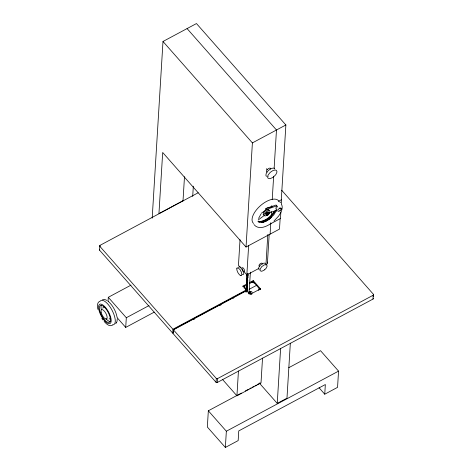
<?xml version="1.0" encoding="UTF-8"?>
<svg xmlns="http://www.w3.org/2000/svg" width="471" height="471" viewBox="0 0 471 471"><rect width="100%" height="100%" fill="white"/><g stroke="black" fill="none" stroke-linecap="round" stroke-linejoin="round"><path stroke-width="0.71" d="M265.303 263.589L265.308 263.348A4.392 2.131 -41.4 0 0 264.726 263.124L263.436 263.254A4.392 2.131 -41.4 0 0 262.506 263.63L260.987 264.637A4.392 2.131 -41.4 0 0 260.139 265.444L259.103 266.857A4.392 2.131 -41.4 0 0 258.732 267.705L258.661 268.864A4.392 2.131 -41.4 0 0 258.95 269.365L259.227 269.335M117.267 318.967L116.991 321.499L116.255 322.9M246.828 284.025L242.983 286.085L246.374 289.93L246.309 290.966L245.026 291.649L245.061 291.137L173.593 329.417L173.387 332.773L172.704 333.138L99.552 250.154L99.787 246.28A0.836 0.659 3.5 0 1 99.987 245.367L198.214 192.745M99.905 246.657L99.987 245.367M108.042 301.452L108.295 297.301L130.997 285.143M154.252 312.132L125.716 327.416L126.31 317.737L108.295 297.301M152.192 218.15L162.995 41.477L196.466 23.55L285.873 124.974L281.293 199.81M172.704 333.138L172.939 329.264L99.787 246.28M246.969 290.46L173.428 329.818L173.187 333.686L216.065 382.322A0.836 0.659 3.5 0 0 217.231 382.505L372.979 299.079A0.836 0.659 3.5 0 0 373.279 298.32M183.007 200.94L184.491 176.702M192.698 196.46L193.322 186.204M241.411 393.073L208.335 410.789L207.346 427.014L225.356 447.45L238.167 440.591L238.756 430.912L325.343 384.53L324.749 394.209L337.56 387.35L338.549 371.124L320.533 350.689L288.758 367.71M216.065 382.322L216.301 378.454L173.428 329.818M217.231 382.505L217.467 378.637L373.215 295.211A0.836 0.659 3.5 0 0 373.415 294.293L281.658 190.207M225.356 447.45L226.351 431.224L208.335 410.789M240.033 239.668L238.461 265.356L240.787 267.993M242.983 286.085L242.942 286.727L244.649 285.815L244.255 287.916M262.53 358.084L261.011 382.911L236.931 395.811L238.45 370.977M280.139 218.685L279.503 229.1L246.033 247.034L252.397 142.901L162.995 41.477M258.956 268.37L246.845 274.864L248.641 245.503M248.971 294.01L250.401 272.156M249.736 291.955L249.294 291.278L250.113 292.385L250.03 293.757M250.248 292.903L250.331 291.478L249.748 291.796M251.473 282.282L254.375 283L253.18 281.37L251.473 282.282L254.393 282.741M251.196 293.61L251.791 293.133A1.301 1.024 3.5 0 0 250.331 291.478M260.027 289.412L253.168 281.629L253.227 280.592L249.389 282.653M259.221 288.499L260.451 289.612L260.498 288.841L253.227 280.592M265.968 264.614L267.811 234.529M267.428 263.048L269.171 234.505M270.107 234.134L270.807 222.689M271.237 215.73L271.502 211.379M271.767 207.022L271.855 205.556M272.214 199.704L273.651 176.225M274.146 168.159L276.477 130.002L187.075 28.584M280.881 211.968L280.481 218.503L270.748 223.719M281.37 203.984L281.634 199.627L278.591 201.258M281.264 209.083L281.057 208.211M290.342 343.153L286.974 398.183L277.242 403.394L280.61 348.369M372.979 299.079L373.215 295.211M373.256 296.877L373.415 294.293M102.784 308.246L103.367 307.098L104.309 306.974M110.455 317.678L109.867 318.826L109.048 318.979M266.103 213.599L266.38 213.01M244.155 288.105L244.649 285.815M258.744 290.53L259.238 288.24M281.146 209.242L281.246 208.806M99.658 301.24C96.755 302.788 97.279 306.756 97.921 309.412M276.259 211.161L276.977 209.177M258.544 218.462L260.963 214.04M280.592 212.88C281.917 210.313 282.994 207.093 281.528 204.355M275.482 210.072C272.291 216.13 265.338 222.93 257.996 221.187M280.375 213.357L278.602 216.095L273.939 221.117M276.224 207.37L275.782 208.412L276.648 209.165M268.476 213.981L268.152 214.387M274.881 211.756L273.145 214.187L269.971 217.331M246.833 277.366C247.669 276.654 246.292 277.584 247.923 277.036A0.624 0.3 -41.4 0 1 247.899 277.454L246.61 278.337L247.811 277.354A0.624 0.3 -41.4 0 0 247.834 276.936M246.563 281.852C247.399 281.14 246.015 282.07 247.646 281.523A0.624 0.3 -41.4 0 1 247.622 281.941L246.333 282.824L247.534 281.841A0.624 0.3 -41.4 0 0 247.563 281.423M246.286 286.339C247.122 285.626 245.738 286.556 247.375 286.009A0.624 0.3 -41.4 0 1 247.346 286.427L246.062 287.31L247.263 286.327A0.624 0.3 -41.4 0 0 247.287 285.909M246.015 290.825C246.845 290.112 245.468 291.043 247.098 290.495A0.624 0.3 -41.4 0 1 247.075 290.913L245.785 291.796L246.987 290.813A0.624 0.3 -41.4 0 0 247.01 290.395M247.976 276.147L246.875 276.707L247.887 276.053A0.624 0.3 -41.4 0 0 247.917 275.635M265.556 213.616L266.633 212.28L268.028 211.809L268.835 212.721L269.153 213.581L268.076 214.917L266.68 215.394L265.556 213.616L266.68 215.394M266.362 214.535L267.44 213.198L268.835 212.721M115.666 323.495L116.349 322.806M246.934 274.587C249.489 273.939 245.226 275.411 247.893 273.692M247.016 274.687L247.981 273.786M246.851 275.865C250.142 273.357 244.926 277.019 247.781 275.606L247.999 275.735M246.657 279.073C249.659 277.16 244.62 280.863 247.581 278.814M246.58 280.351C249.871 277.843 244.655 281.505 247.505 280.092L247.728 280.221A0.624 0.3 -41.4 0 1 247.699 280.634L246.604 281.193L247.616 280.539A0.624 0.3 -41.4 0 0 247.64 280.121M246.38 283.56C249.389 281.646 244.343 285.349 247.31 283.301M246.304 284.837C249.595 282.329 244.378 285.991 247.228 284.578M246.109 288.046C249.112 286.132 244.072 289.836 247.034 287.787M246.033 289.324C249.324 286.815 244.108 290.477 246.957 289.064L247.181 289.194A0.624 0.3 -41.4 0 1 247.151 289.606L246.05 290.165L247.069 289.512A0.624 0.3 -41.4 0 0 247.092 289.094M280.963 209.707L279.792 210.508M258.302 219.904L264.308 215.418M247.905 275.064L246.804 275.129L247.858 274.328M246.892 275.223L247.94 274.428M261.293 213.263L266.127 209.954L270.213 208.17L276.807 205.851L277.337 207.016M266.545 212.804L267.428 212.327M276.66 206.975L277.131 206.669M266.769 212.639L267.21 212.403M267.94 214.558C265.85 215.806 267.805 212.197 268.611 213.599M265.85 220.216L268.476 218.562M270.907 223.507C266.197 226.898 258.379 230.107 253.969 224.549M269.135 219.262L273.839 214.835L276.524 210.384L269.206 212.992M246.922 277.46L247.793 277.001M246.645 281.946L247.522 281.487M246.374 286.433L247.246 285.974M246.097 290.919L246.798 290.501M265.361 209.083L275.559 205.15M252.397 142.901L285.873 124.974M183.019 200.723L158.945 213.622L162.683 152.48L246.033 247.034M126.31 317.737L149.007 305.579M244.626 286.203L247.11 284.873M249.595 283.542L253.168 281.629M172.939 329.264L246.374 289.93M249.194 289.294L256.777 285.232M193.393 319.621L194.682 318.932M219.792 305.479L221.076 304.79M248.894 293.039L250.113 292.385M249.601 293.833L250.819 293.18L251.573 294.039L251.208 293.451M260.498 288.841L250.248 294.328L247.346 291.031M245.303 390.989L248.547 389.252M249.842 388.557L251.143 387.863M252.438 387.168L253.734 386.473M255.035 385.778L256.33 385.084M257.625 384.389L260.222 383M226.351 431.224L338.549 371.124M246.757 285.909L246.327 285.679L247.34 285.026A0.624 0.3 -41.4 0 0 247.428 284.702L247.24 284.572M246.415 285.773L247.428 285.12A0.624 0.3 -41.4 0 0 247.452 284.708M264.084 221.965C262.176 222.542 259.892 223.007 258.143 221.723M265.461 209.03L266.221 208.694M263.907 221.07L265.202 220.499M102.39 299.815L104.55 299.432L107.07 300.457M112.281 325.326C109.113 326.856 106.046 323.571 104.138 321.463M246.939 275.959L247.864 275.7M246.745 279.173L247.669 278.914M246.663 280.445L247.593 280.186M246.468 283.66L247.393 283.401M246.392 284.931L247.316 284.672M246.192 288.146L247.122 287.887M246.115 289.418L247.04 289.159M263.254 221.358L258.826 221.859M279.02 208.117L280.91 208.123M266.963 207.752L271.991 206.728M246.804 275.129L247.817 274.964M246.61 278.337L247.622 278.178M246.698 278.438L247.705 278.273M246.533 279.615L247.546 279.45M246.616 279.709L247.628 279.55M246.333 282.824L247.346 282.665M246.421 282.924L247.434 282.759M246.256 284.101L247.269 283.936M246.345 284.196L247.357 284.037M246.062 287.31L247.075 287.151M246.145 287.41L247.157 287.245M245.986 288.588L246.992 288.423M246.068 288.682L247.081 288.523M245.785 291.796L246.886 291.732L245.874 291.896M266.68 176.183L266.315 176.219A5.705 2.773 -41.4 0 1 265.944 175.565L266.038 174.064A5.705 2.773 -41.4 0 1 266.515 172.951L267.864 171.12A5.705 2.773 -41.4 0 1 268.965 170.072L270.943 168.765A5.705 2.773 -41.4 0 1 272.156 168.271L273.828 168.1A5.705 2.773 -41.4 0 1 274.581 168.394L274.675 168.983M264.007 214.911L263.154 214.305C263.042 211.715 266.203 208.83 268.758 209.636L269.059 210.313M249 293.598L251.92 294.057M246.875 276.707L247.31 276.936M246.604 281.193L246.945 281.322M246.686 281.287L247.034 281.423M246.327 285.679L246.674 285.809M246.05 290.165L246.486 290.395M108.277 301.352C112.869 305.508 115.966 311.302 117.12 317.372M242.553 274.369L242.789 274.611A4.392 1.672 61.8 0 0 243.254 274.552L243.69 273.887A4.392 1.672 61.8 0 0 243.737 273.168L243.43 271.661A4.392 1.672 61.8 0 0 243.03 270.613L242.129 268.97A4.392 1.672 61.8 0 0 241.47 268.087L240.387 267.081A4.392 1.672 61.8 0 0 239.78 266.774L239.027 266.869A4.392 1.672 61.8 0 0 238.756 267.287M266.298 168.718L267.145 169.678M276.041 204.985L276.807 205.851L276.612 205.35M266.633 212.28L267.44 213.198M243.584 271.161L246.845 274.864M319.061 387.757L324.749 394.209M232.597 297.177L233.569 298.278M259.25 382.982L277.242 403.394M222.353 379.273L236.931 395.811M117.185 317.737L125.716 327.416M101.854 318.337L102.955 319.95M280.115 201.888L280.61 202.654M268.028 211.809L268.352 212.668M281.222 208.417L281.252 208.724M259.757 266.209A2.049 0.995 -41.4 0 1 259.18 264.949A2.049 0.995 -41.4 0 1 261.305 263.183A2.049 0.995 -41.4 0 1 262.253 264.137M267.469 262.1A4.61 3.627 3.5 0 1 266.433 264.731M247.964 292.562A0.665 0.324 -41.4 0 1 248.564 292.426A0.665 0.324 -41.4 0 1 248.447 292.968M240.911 275.617A4.392 1.672 61.8 0 0 241.382 275.559A2.685 1.136 35.4 0 1 241.817 274.893A4.392 1.672 61.8 0 0 241.858 274.169A2.685 1.737 42.3 0 1 241.558 272.662A4.392 1.672 61.8 0 0 241.158 271.62A2.685 1.955 62.8 0 1 240.251 269.977A4.392 1.672 61.8 0 0 239.592 269.094A2.685 1.696 82.5 0 1 238.514 268.081A4.392 1.672 61.8 0 0 237.902 267.781A2.685 1.077 88.2 0 1 237.154 267.869A4.392 1.672 61.8 0 0 236.878 268.287M241.77 269.147A2.049 0.777 61.8 0 1 242.076 269.542M242.353 269.989A2.049 0.777 61.8 0 1 242.583 270.466M242.759 270.943A2.049 0.777 61.8 0 1 242.859 271.378M236.878 268.287A2.685 0.394 82.6 0 1 236.807 269.441A4.392 1.672 61.8 0 0 237.001 270.383L237.643 272.061A4.392 1.672 61.8 0 0 238.208 273.086L239.262 274.499A4.392 1.672 61.8 0 0 239.933 275.129A2.685 0.447 40.3 0 1 240.905 275.612M242.176 268.17A2.049 0.777 61.8 0 1 244.019 269.094A2.049 0.777 61.8 0 1 243.89 271.278M110.632 321.569A9.55 3.638 61.8 0 1 105.934 318.602M101.365 309.741A9.55 3.638 61.8 0 1 101.495 305.073M112.328 324.813A13.659 5.199 61.8 0 0 114.971 318.102A13.659 5.199 61.8 0 0 108.236 304.543L106.994 303.183A13.659 5.199 61.8 0 0 100.158 301.216M267.54 214.959A3.68 1.79 -41.4 0 1 263.99 214.464A3.68 1.79 -41.4 0 1 268.47 210.39A3.68 1.79 -41.4 0 1 268.841 213.775M253.586 223.454A16.891 8.201 -41.4 0 1 261.087 205.126A16.891 8.201 -41.4 0 1 279.268 201.971M280.304 210.472A2.167 1.054 -41.4 0 1 277.784 210.684A2.167 1.054 -41.4 0 1 280.451 208.117M274.481 211.179A12.776 6.205 -41.4 0 1 258.238 221.399M266.068 213.616A1.083 0.524 -41.4 0 1 266.209 213.216M266.933 172.098A2.661 1.295 -41.4 0 1 267.805 169.048A2.661 1.295 -41.4 0 1 270.713 168.954M99.552 250.154A0.836 0.659 3.5 0 1 99.587 249.347M217.467 378.637A0.836 0.659 3.5 0 1 216.301 378.454M267.934 176.749L267.675 177.526A5.705 2.773 -41.4 0 0 268.046 178.179L269.253 178.644A5.705 2.773 -41.4 0 0 270.301 178.538L272.238 177.75A5.705 2.773 -41.4 0 0 273.474 176.931L275.241 175.259A5.705 2.773 -41.4 0 0 276.083 174.117L276.848 172.339A5.705 2.773 -41.4 0 0 276.907 171.403L276.312 170.355A5.705 2.773 -41.4 0 0 275.559 170.06L273.881 170.237A5.705 2.773 -41.4 0 0 272.668 170.726L270.695 172.039A5.705 2.773 -41.4 0 0 269.595 173.081L268.246 174.918A5.705 2.773 -41.4 0 0 267.769 176.024L267.934 176.749M264.779 269.595L264.455 269.918A4.392 2.131 -41.4 0 1 263.507 270.542A2.685 0.406 -27.3 0 0 262.011 271.149A4.392 2.131 -41.4 0 1 261.211 271.231A2.685 0.954 -16.2 0 0 260.28 270.872A4.392 2.131 -41.4 0 1 259.992 270.372A2.685 1.607 -13.8 0 0 260.063 269.218A4.392 2.131 -41.4 0 1 260.434 268.364A2.685 2.067 -26.1 0 0 261.47 266.951A4.392 2.131 -41.4 0 1 262.318 266.15A2.685 2.119 -51.9 0 0 263.837 265.144A4.392 2.131 -41.4 0 1 264.767 264.761A2.685 1.731 -67.8 0 0 266.056 264.631A4.392 2.131 -41.4 0 1 266.639 264.855A2.685 1.089 -68.1 0 0 267.092 265.662A4.392 2.131 -41.4 0 1 267.051 266.38A2.685 0.495 -58.4 0 0 266.462 267.746A4.392 2.131 -41.4 0 1 265.815 268.629L264.779 269.595M271.685 217.155L267.946 220.14L265.297 221.558L261.646 222.53L266.598 220.87L271.69 217.155M105.557 307.492L104.562 306.403A10.921 4.157 61.8 0 0 99.375 311.637A10.921 4.157 61.8 0 0 110.161 323.447A10.921 4.157 61.8 0 0 105.557 307.492M99.599 310.224A9.55 3.638 61.8 0 0 108.966 322.464A9.55 3.638 61.8 0 0 106.04 309.005A9.55 3.638 61.8 0 0 99.599 310.224M101.094 312.161A5.358 2.043 61.8 0 0 106.322 319.138A5.358 2.043 61.8 0 0 104.803 311.672A5.358 2.043 61.8 0 0 101.094 312.161M267.687 215.011A1.048 0.506 -41.4 0 0 268.782 213.663A1.048 0.506 -41.4 0 0 267.375 214.14A1.048 0.506 -41.4 0 0 267.687 215.011"/></g></svg>
